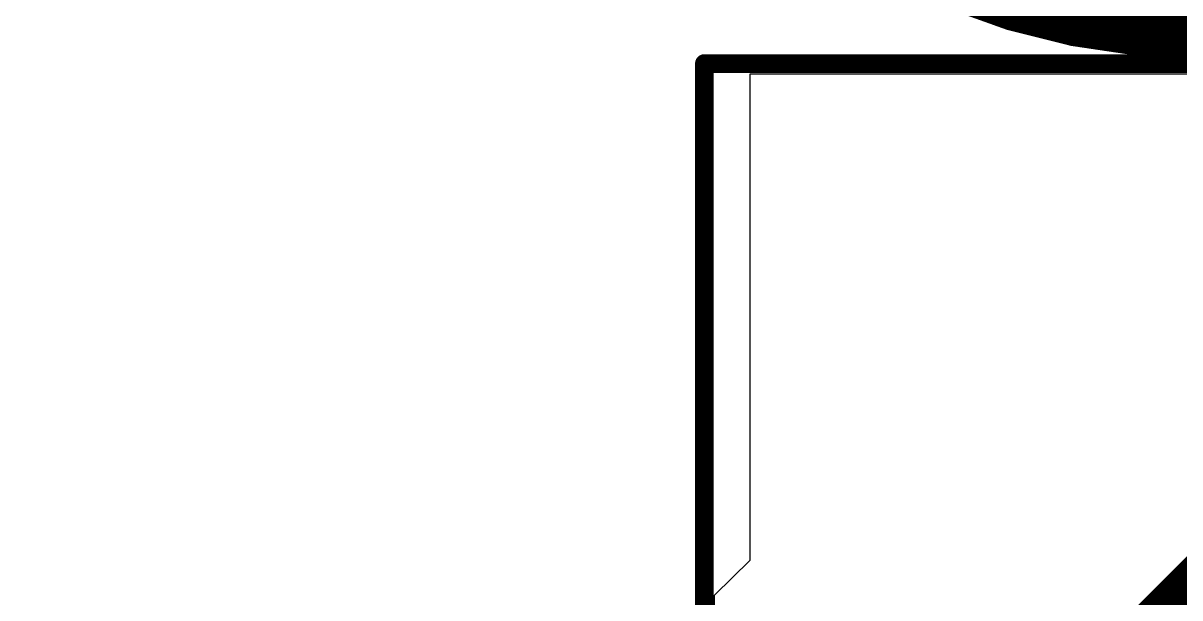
# Model space of a CAD drawing. Header units: inches. Extents: x -176 to 148, y -32 to 86.
# Drawn here: x -6.29 to -0.12, y -6.46 to -3.39 of the extents above; entities that cross this region are included whole.
import ezdxf

# ---------------------------------------------------------------- set-up
doc = ezdxf.new("R2010")
doc.units = ezdxf.units.IN
for name, color, linetype in [('Board Shape', 56, 'Continuous'), ('Bottom Overlay', 54, 'Continuous'), ('Top 3D Body', 216, 'Continuous'), ('Top Layer', 1, 'Continuous'), ('Top Overlay', 2, 'Continuous')]:
    doc.layers.add(name, color=color, linetype=linetype)

# ---------------------------------------------------------------- blocks, each defined once
blk = doc.blocks.new('CHERRY_CPG151101S11_361')
at = {"layer": 'Top 3D Body'}
blk.add_lwpolyline([(10.16, -5.715, 0.254, 0.254, 0), (-8.89, -5.715, 0.254, 0.254, 0)], format="xyseb", dxfattribs=at)
blk = doc.blocks.new('MOUNTINGHOLE_3_2MM_M3_B_471')
at = {"layer": 'Bottom Overlay'}
blk.add_lwpolyline([(3.45, 0, 0.254, 0.254, 1), (-3.45, 0, 0.254, 0.254, 1)], format="xyseb", close=True, dxfattribs=at)
at = {"layer": 'Top Overlay'}
blk.add_lwpolyline([(3.45, 0, 0.254, 0.254, 1), (-3.45, 0, 0.254, 0.254, 1)], format="xyseb", close=True, dxfattribs=at)

msp = doc.modelspace()

# ---------------------------------------------------------------- linework, layer by layer
at = {"layer": 'Board Shape'}
for points in [[(-2.6542, -3.6028, 0.1, 0.1, 0), (4.9969, -3.6028, 0.1, 0.1, 0)], [(-2.6542, -7.6575, 0.1, 0.1, 0), (-2.6542, -3.6028, 0.1, 0.1, 0)], [(-2.6542, -3.6028, 0.1, 0.1, 0), (4.9969, -3.6028, 0.1, 0.1, 0)], [(-2.6542, -7.6575, 0.1, 0.1, 0), (-2.6542, -3.6028, 0.1, 0.1, 0)], [(-2.6542, -3.6028, 0.1, 0.1, 0), (4.9969, -3.6028, 0.1, 0.1, 0)], [(-2.6542, -7.6575, 0.1, 0.1, 0), (-2.6542, -3.6028, 0.1, 0.1, 0)], [(-2.6542, -3.6028, 0.1, 0.1, 0), (4.9969, -3.6028, 0.1, 0.1, 0)], [(-2.6542, -7.6575, 0.1, 0.1, 0), (-2.6542, -3.6028, 0.1, 0.1, 0)], [(-2.6542, -3.6028, 0.1, 0.1, 0), (4.9969, -3.6028, 0.1, 0.1, 0)], [(-2.6542, -7.6575, 0.1, 0.1, 0), (-2.6542, -3.6028, 0.1, 0.1, 0)]]:
    msp.add_lwpolyline(points, format="xyseb", dxfattribs=at)
msp.add_lwpolyline([(-2.6792, -3.6028, 0.05, 0.05, 1), (-2.6292, -3.6028, 0.05, 0.05, 1)], format="xyseb", close=True, dxfattribs=at)
msp.add_lwpolyline([(-2.6792, -3.6028, 0.05, 0.05, 1), (-2.6292, -3.6028, 0.05, 0.05, 1)], format="xyseb", close=True, dxfattribs=at)
msp.add_lwpolyline([(-2.6792, -3.6028, 0.05, 0.05, 1), (-2.6292, -3.6028, 0.05, 0.05, 1)], format="xyseb", close=True, dxfattribs=at)
msp.add_lwpolyline([(-2.6792, -3.6028, 0.05, 0.05, 1), (-2.6292, -3.6028, 0.05, 0.05, 1)], format="xyseb", close=True, dxfattribs=at)
msp.add_lwpolyline([(-2.6792, -3.6028, 0.05, 0.05, 1), (-2.6292, -3.6028, 0.05, 0.05, 1)], format="xyseb", close=True, dxfattribs=at)
msp.add_lwpolyline([(-2.6792, -3.6028, 0.05, 0.05, 1), (-2.6292, -3.6028, 0.05, 0.05, 1)], format="xyseb", close=True, dxfattribs=at)
msp.add_lwpolyline([(-2.6792, -3.6028, 0.05, 0.05, 1), (-2.6292, -3.6028, 0.05, 0.05, 1)], format="xyseb", close=True, dxfattribs=at)
msp.add_lwpolyline([(-2.6792, -3.6028, 0.05, 0.05, 1), (-2.6292, -3.6028, 0.05, 0.05, 1)], format="xyseb", close=True, dxfattribs=at)
msp.add_lwpolyline([(-2.6792, -3.6028, 0.05, 0.05, 1), (-2.6292, -3.6028, 0.05, 0.05, 1)], format="xyseb", close=True, dxfattribs=at)
msp.add_lwpolyline([(-2.6792, -3.6028, 0.05, 0.05, 1), (-2.6292, -3.6028, 0.05, 0.05, 1)], format="xyseb", close=True, dxfattribs=at)
at = {"layer": 'Top Layer'}
for p, q in [((-2.4109, -6.254), (-2.4102, -3.6569)), ((-2.4102, -3.6569), (4.9654, -3.6569)), ((-2.6001, -6.441), (-2.4109, -6.254)), ((-2.6001, -7.6575), (-2.6001, -6.441))]:
    msp.add_line(p, q, dxfattribs=at)

# ---------------------------------------------------------------- block references
msp.add_blockref('MOUNTINGHOLE_3_2MM_M3_B_471', (0, 0))
at = {"rotation": 225}
msp.add_blockref('CHERRY_CPG151101S11_361', (-0.1701, -14.5869), dxfattribs=at)

doc.saveas('drawing.dxf')
